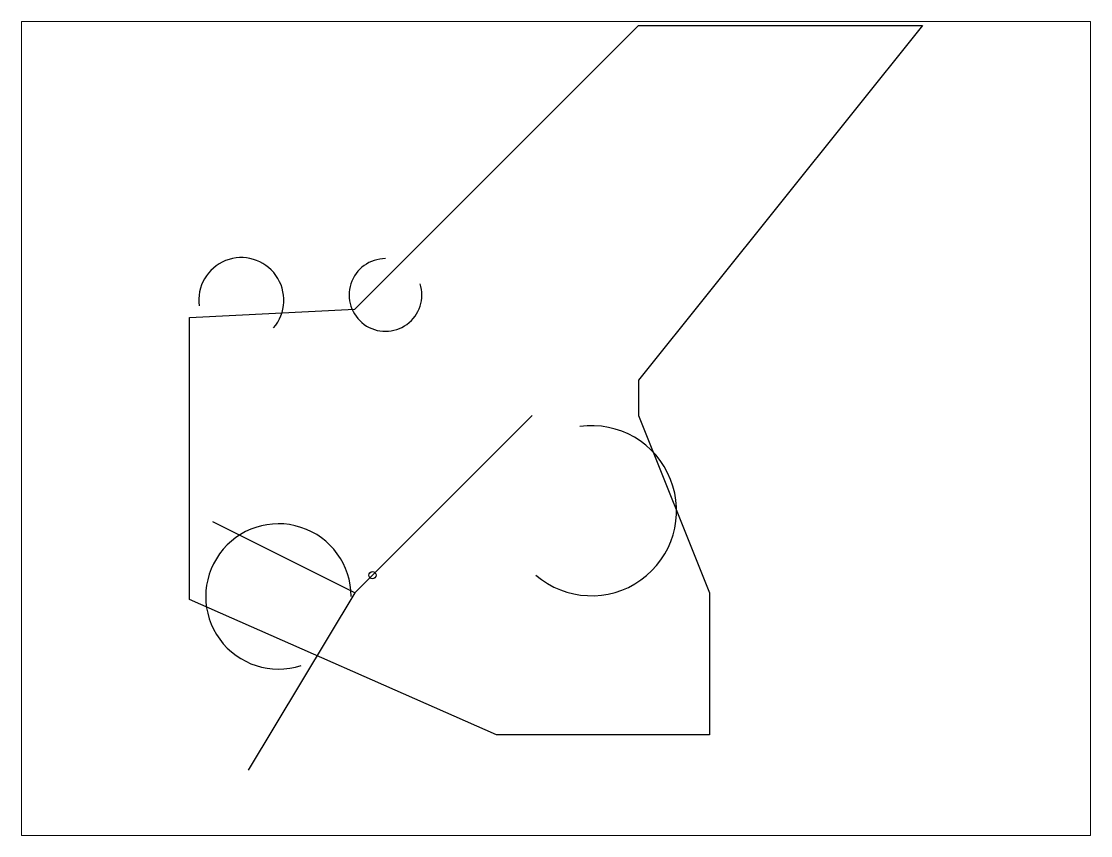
# Paper-space layout 'Layout2' of a CAD drawing. Header units: inches. Extents: x 1.05 to 9.45, y 0.8 to 7.2.
# The model-space entities are those that its viewports show. They can reach past a viewport. Long polylines and large blocks are cut down to what shows.
import ezdxf

# ---------------------------------------------------------------- set-up
doc = ezdxf.new("R2010")
doc.units = ezdxf.units.IN
doc.header["$MEASUREMENT"] = 0
for name, color, linetype in [('层一Arcs', 3, 'Continuous'), ('层三Circles', 5, 'Continuous'), ('层二Blocks', 4, 'Continuous'), ('层五Single_Lines', 40, 'Continuous'), ('层六Block', 3, 'Continuous'), ('层四PolyLines', 190, 'Continuous')]:
    doc.layers.add(name, color=color, linetype=linetype)

# ---------------------------------------------------------------- blocks, each defined once
blk = doc.blocks.new('blk_two_arc')
at = {"layer": '层一Arcs', "color": 217}
for centre, radius, start, end in [((3153, 3401), 2398, 229.25013, 97.83521), ((3445, -4729), 2049, 0, 288.08845)]:
    blk.add_arc(centre, radius, start, end, dxfattribs=at)

msp = doc.modelspace()

# ---------------------------------------------------------------- linework, layer by layer
at = {"layer": '层一Arcs'}
for centre, radius, start, end in [((6672, 2318), 2398, 229.2501, 97.8352), ((-2149, -100), 2049, 0, 288.0884)]:
    msp.add_arc(centre, radius, start, end, dxfattribs=at)
at = {"layer": '层三Circles'}
msp.add_circle((500, 500), 100, dxfattribs=at)
at = {"layer": '层五Single_Lines', "color": 1}
msp.add_line((0, 0), (5000, 5000), dxfattribs=at)
at = {"layer": '层五Single_Lines', "color": 3}
msp.add_line((0, 0), (-4000, 2000), dxfattribs=at)
at = {"layer": '层五Single_Lines', "color": 6}
msp.add_line((0, 0), (-3000, -5000), dxfattribs=at)
at = {"layer": '层四PolyLines', "color": 5}
msp.add_lwpolyline([(0, 8000), (8000, 16000), (16000, 16000), (8000, 6000), (8000, 5000), (10000, 0), (10000, -4000), (4000, -4000), (-4655, -184), (-4655, 7764), (0, 8000)], close=True, dxfattribs=at)

# ---------------------------------------------------------------- block references
at = {"layer": '层六Block', "color": 6, "xscale": 0.5, "yscale": 0.5, "rotation": 90}
msp.add_blockref('blk_two_arc', (-1496, 6678), dxfattribs=at)

psp = doc.layouts.new('Layout2')

# ---------------------------------------------------------------- viewports
at = {"layer": '层二Blocks', "color": 6}
psp.add_viewport(center=(5.25, 4), size=(8.4, 6.4), view_center_point=(5672.5674, 4635.7069), view_height=22958.167853, dxfattribs=at)

doc.saveas('drawing.dxf')
